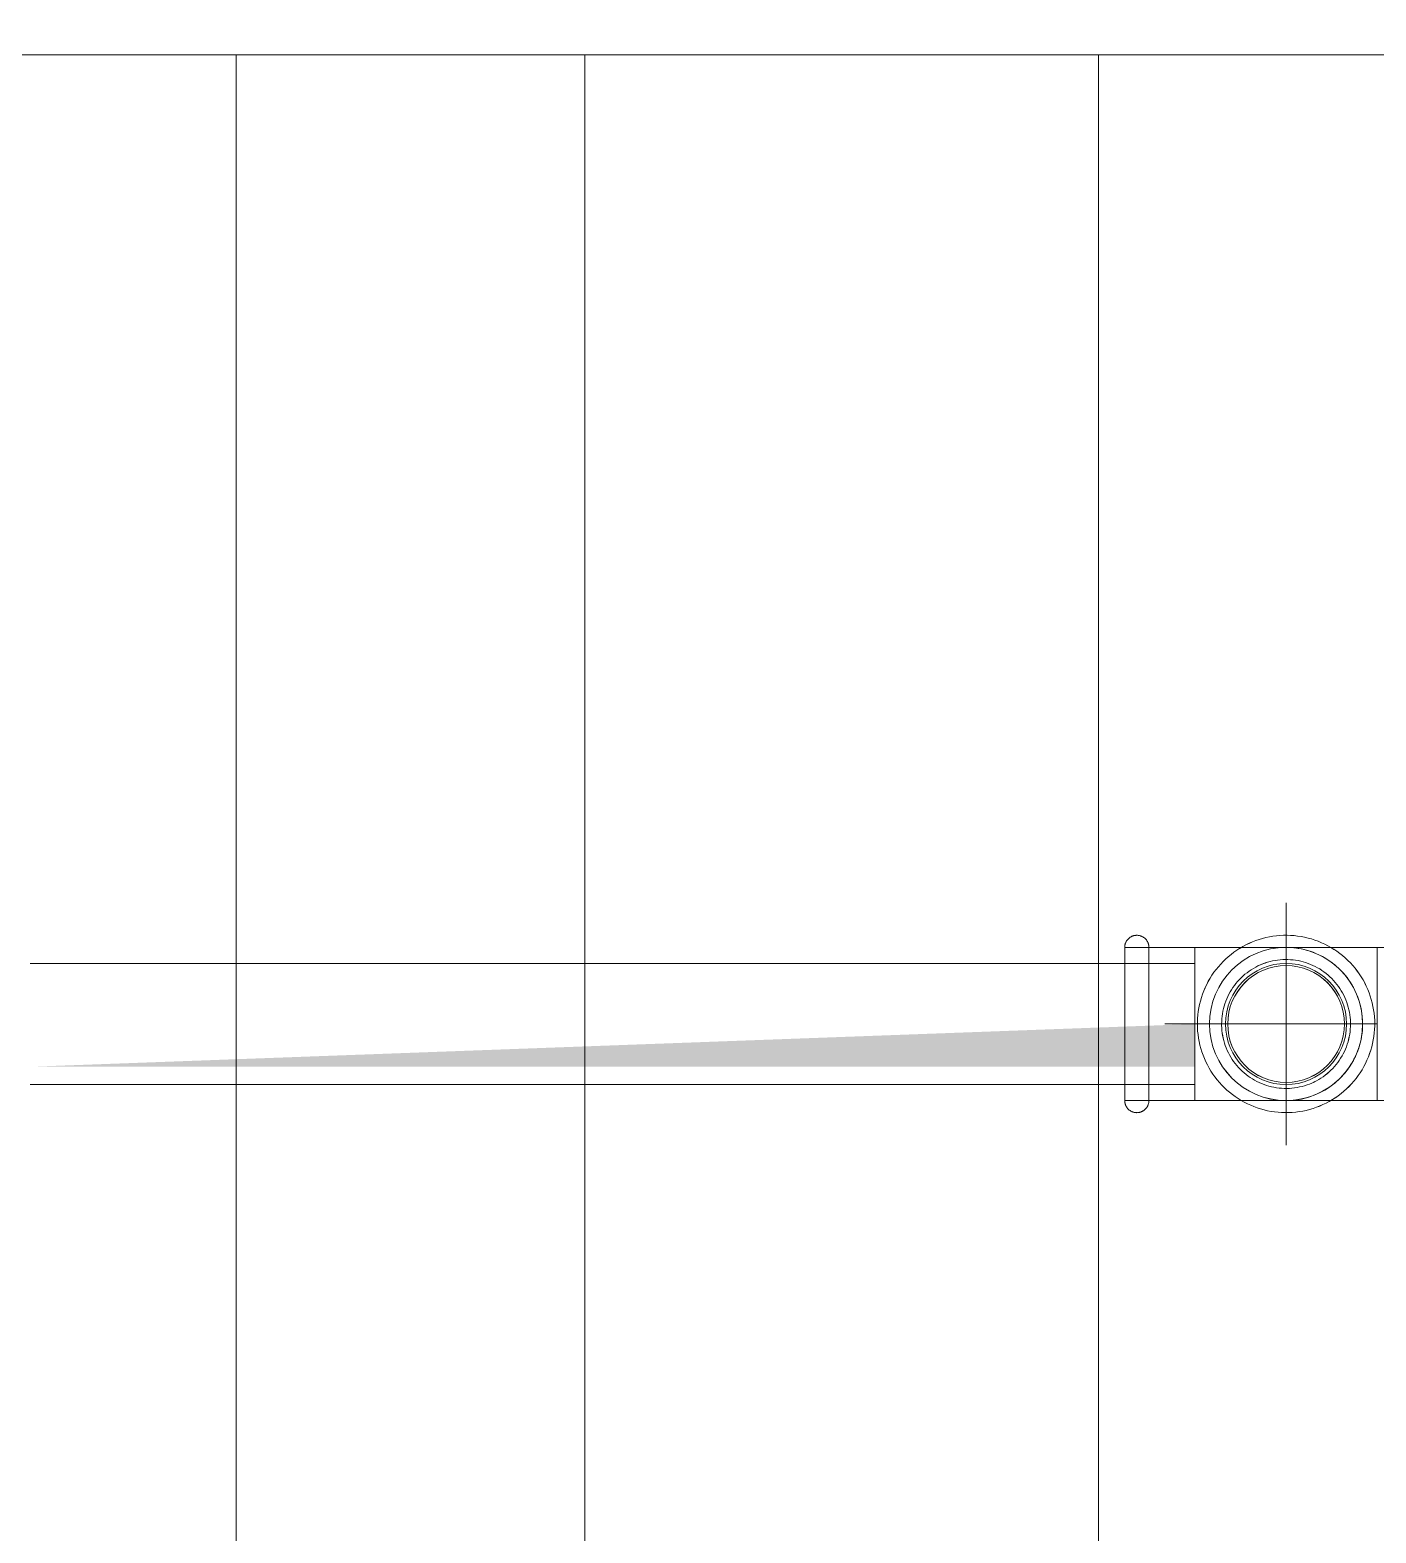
# Model space of a CAD drawing. Header units: metres. Extents: x 149 to 429, y -3 to 162.
# Drawn here: x 324.7557 to 325.0334, y 106.9092 to 107.2193 of the extents above; entities that cross this region are included whole.
import ezdxf

# ---------------------------------------------------------------- set-up
doc = ezdxf.new("R2010")
doc.units = ezdxf.units.M
doc.layers.add('1053_ARQ_BASE_MATADOURO_2_dwg', color=7, linetype='Continuous', lineweight=5, true_color=0x767676)
for name, color, linetype, lineweight in [('A-PISO', 7, 'Continuous', 5), ('P-PIPE', 7, 'Continuous', 5), ('P-PIPE-CNTR', 7, 'Continuous', 5)]:
    doc.layers.add(name, color=color, linetype=linetype, lineweight=lineweight)

# ---------------------------------------------------------------- blocks, each defined once
blk = doc.blocks.new('AÇO_Cotovelo 90 45 - AÇO_Cotovelo 90 45-V103-TÉRREO 1_20 - Dependente 2')
at = {"layer": 'P-PIPE'}
for p, q in [((118.59102, 107.02998), (118.57652, 107.02998)), ((118.57652, 107.01418), (118.57652, 107.02998)), ((118.59102, 107.02998), (118.59102, 107.01418)), ((118.59102, 107.02998), (118.59102, 107.01418)), ((118.57652, 107.02623), (118.57652, 107.0227)), ((118.59102, 107.02623), (118.59102, 107.0227)), ((118.57652, 106.99838), (118.57652, 107.01418)), ((118.59102, 107.01418), (118.59102, 106.99838)), ((118.59102, 107.01418), (118.59102, 106.99838)), ((118.60982, 107.01418), (118.62187, 107.01418)), ((118.57652, 107.00566), (118.57652, 107.00213)), ((118.59102, 107.00566), (118.59102, 107.00213)), ((118.57652, 106.99838), (118.59102, 106.99838))]:
    blk.add_line(p, q, dxfattribs=at)
at = {"layer": 'P-PIPE', "flags": 128}
for points in [[(118.57652, 107.02998), (118.57652, 107.03008), (118.57652, 107.03018), (118.57653, 107.03028), (118.57655, 107.03038), (118.57657, 107.03048), (118.57659, 107.03058), (118.57661, 107.03068), (118.57664, 107.03077), (118.57668, 107.03087), (118.57671, 107.03096), (118.57675, 107.03105), (118.5768, 107.03114), (118.57685, 107.03123), (118.5769, 107.03131), (118.57695, 107.0314), (118.57701, 107.03148), (118.57707, 107.03156), (118.57714, 107.03163), (118.5772, 107.03171), (118.57727, 107.03178), (118.57735, 107.03185), (118.57742, 107.03191), (118.5775, 107.03197), (118.57758, 107.03203), (118.57767, 107.03209), (118.57775, 107.03214), (118.57784, 107.03219), (118.57793, 107.03223), (118.57802, 107.03228), (118.57811, 107.03231), (118.5782, 107.03235), (118.5783, 107.03238), (118.5784, 107.03241), (118.57849, 107.03243), (118.57859, 107.03245), (118.57869, 107.03246), (118.57879, 107.03247), (118.57889, 107.03248), (118.57899, 107.03248), (118.57909, 107.03248), (118.57919, 107.03248), (118.57929, 107.03247), (118.57939, 107.03246), (118.57949, 107.03244), (118.57958, 107.03242), (118.57968, 107.03239), (118.57978, 107.03237), (118.57987, 107.03233), (118.57997, 107.0323), (118.58006, 107.03226), (118.58015, 107.03221), (118.58024, 107.03217), (118.58032, 107.03212), (118.58041, 107.03206), (118.58049, 107.03201), (118.58057, 107.03195), (118.58064, 107.03188), (118.58072, 107.03181), (118.58079, 107.03175), (118.58086, 107.03167), (118.58093, 107.0316), (118.58099, 107.03152), (118.58105, 107.03144), (118.58111, 107.03136), (118.58116, 107.03127), (118.58121, 107.03119), (118.58125, 107.0311), (118.5813, 107.03101), (118.58134, 107.03092), (118.58137, 107.03082), (118.5814, 107.03073), (118.58143, 107.03063), (118.58146, 107.03053), (118.58148, 107.03044), (118.58149, 107.03034), (118.5815, 107.03024), (118.58151, 107.03014), (118.58152, 107.03004), (118.58152, 107.02998)], [(118.62812, 107.01418), (118.6281, 107.01492), (118.62806, 107.01565), (118.62798, 107.01638), (118.62788, 107.0171), (118.62775, 107.01782), (118.62759, 107.01853), (118.6274, 107.01924), (118.62719, 107.01994), (118.62694, 107.02063), (118.62667, 107.02131), (118.62637, 107.02198), (118.62605, 107.02263), (118.6257, 107.02328), (118.62532, 107.02391), (118.62492, 107.02452), (118.62449, 107.02511), (118.62405, 107.02569), (118.62357, 107.02625), (118.62308, 107.02679), (118.62257, 107.02731), (118.62203, 107.02781), (118.62148, 107.02829), (118.6209, 107.02874), (118.62031, 107.02918), (118.6197, 107.02958), (118.61908, 107.02997), (118.61844, 107.03032), (118.61779, 107.03066), (118.61712, 107.03096), (118.61645, 107.03124), (118.61576, 107.03149), (118.61506, 107.03172), (118.61436, 107.03191), (118.61365, 107.03208), (118.61293, 107.03222), (118.6122, 107.03233), (118.61148, 107.03241), (118.61075, 107.03246), (118.61001, 107.03248), (118.60928, 107.03248), (118.60855, 107.03244), (118.60782, 107.03238), (118.6071, 107.03228), (118.60637, 107.03216), (118.60566, 107.03201), (118.60495, 107.03183), (118.60425, 107.03162), (118.60356, 107.03138), (118.60287, 107.03112), (118.6022, 107.03082), (118.60154, 107.03051), (118.6009, 107.03016), (118.60026, 107.02979), (118.59965, 107.0294), (118.59905, 107.02898), (118.59846, 107.02854), (118.5979, 107.02807), (118.59735, 107.02758), (118.59683, 107.02708), (118.59632, 107.02655), (118.59584, 107.026), (118.59538, 107.02543), (118.59494, 107.02484), (118.59453, 107.02424), (118.59414, 107.02362), (118.59377, 107.02298), (118.59343, 107.02233), (118.59312, 107.02167), (118.59283, 107.021), (118.59257, 107.02031), (118.59234, 107.01962), (118.59214, 107.01892), (118.59196, 107.01821), (118.59182, 107.01749), (118.5917, 107.01677), (118.59161, 107.01604), (118.59155, 107.01531), (118.59152, 107.01458), (118.59152, 107.01418)], [(118.57652, 107.02997), (118.57652, 107.02993), (118.57652, 107.02987), (118.57652, 107.02978), (118.57652, 107.02967), (118.57652, 107.02953), (118.57652, 107.02937), (118.57652, 107.02918), (118.57652, 107.02897), (118.57652, 107.02874), (118.57652, 107.02848), (118.57652, 107.0282), (118.57652, 107.0279), (118.57652, 107.02757), (118.57652, 107.02722), (118.57652, 107.02686), (118.57652, 107.02647), (118.57652, 107.02606), (118.57652, 107.02564), (118.57652, 107.02519), (118.57652, 107.02473), (118.57652, 107.02425), (118.57652, 107.02376), (118.57652, 107.02325), (118.57652, 107.02272), (118.57652, 107.02218), (118.57652, 107.02163), (118.57652, 107.02107), (118.57652, 107.02049), (118.57652, 107.01991), (118.57652, 107.01932), (118.57652, 107.01871), (118.57652, 107.01811), (118.57652, 107.01749), (118.57652, 107.01687), (118.57652, 107.01625), (118.57652, 107.01562), (118.57652, 107.01499), (118.57652, 107.01435), (118.57652, 107.01418)], [(118.57652, 107.02311), (118.57652, 107.02362), (118.57652, 107.02412), (118.57652, 107.0246), (118.57652, 107.02507), (118.57652, 107.02552), (118.57652, 107.02595), (118.57652, 107.02636), (118.57652, 107.02675), (118.57652, 107.02713), (118.57652, 107.02748), (118.57652, 107.02781), (118.57652, 107.02812), (118.57652, 107.02841), (118.57652, 107.02867), (118.57652, 107.02891), (118.57652, 107.02913), (118.57652, 107.02932), (118.57652, 107.02949), (118.57652, 107.02963), (118.57652, 107.02975), (118.57652, 107.02985), (118.57652, 107.02992), (118.57652, 107.02996)], [(118.58152, 107.02997), (118.58152, 107.02993), (118.58152, 107.02987), (118.58152, 107.02978), (118.58152, 107.02967), (118.58152, 107.02953), (118.58152, 107.02937), (118.58152, 107.02918), (118.58152, 107.02897), (118.58152, 107.02874), (118.58152, 107.02848), (118.58152, 107.0282), (118.58152, 107.0279), (118.58152, 107.02757), (118.58152, 107.02722), (118.58152, 107.02686), (118.58152, 107.02647), (118.58152, 107.02606), (118.58152, 107.02564), (118.58152, 107.02519), (118.58152, 107.02473), (118.58152, 107.02425), (118.58152, 107.02376), (118.58152, 107.02325)], [(118.58152, 107.01418), (118.58152, 107.01482), (118.58152, 107.01545), (118.58152, 107.01608), (118.58152, 107.0167), (118.58152, 107.01732), (118.58152, 107.01794), (118.58152, 107.01855), (118.58152, 107.01915), (118.58152, 107.01975), (118.58152, 107.02034), (118.58152, 107.02091), (118.58152, 107.02148), (118.58152, 107.02204), (118.58152, 107.02258), (118.58152, 107.02311), (118.58152, 107.02362), (118.58152, 107.02412), (118.58152, 107.0246), (118.58152, 107.02507), (118.58152, 107.02552), (118.58152, 107.02595), (118.58152, 107.02636), (118.58152, 107.02675), (118.58152, 107.02713), (118.58152, 107.02748), (118.58152, 107.02781), (118.58152, 107.02812), (118.58152, 107.02841), (118.58152, 107.02867), (118.58152, 107.02891), (118.58152, 107.02913), (118.58152, 107.02932), (118.58152, 107.02949), (118.58152, 107.02963), (118.58152, 107.02975), (118.58152, 107.02985), (118.58152, 107.02992), (118.58152, 107.02996)], [(118.59102, 107.02998), (118.59177, 107.02998), (118.59252, 107.02998), (118.59327, 107.02998), (118.59401, 107.02998), (118.59475, 107.02998), (118.59549, 107.02998), (118.59621, 107.02998), (118.59693, 107.02998), (118.59764, 107.02998), (118.59834, 107.02998), (118.59902, 107.02998), (118.5997, 107.02998), (118.60036, 107.02998), (118.601, 107.02998), (118.60163, 107.02998), (118.60224, 107.02998), (118.60284, 107.02998), (118.60341, 107.02998), (118.60397, 107.02998), (118.6045, 107.02998), (118.60502, 107.02998), (118.60551, 107.02998), (118.60597, 107.02998), (118.60642, 107.02998), (118.60684, 107.02998), (118.60723, 107.02998), (118.6076, 107.02998), (118.60794, 107.02998), (118.60825, 107.02998), (118.60854, 107.02998), (118.6088, 107.02998), (118.60903, 107.02998), (118.60923, 107.02998), (118.6094, 107.02998), (118.60954, 107.02998), (118.60966, 107.02998), (118.60974, 107.02998), (118.60979, 107.02998)], [(118.59652, 107.01418), (118.59653, 107.01472), (118.59656, 107.01525), (118.59661, 107.01578), (118.59669, 107.0163), (118.59678, 107.01683), (118.5969, 107.01735), (118.59703, 107.01786), (118.59719, 107.01837), (118.59737, 107.01887), (118.59757, 107.01936), (118.59778, 107.01985), (118.59802, 107.02033), (118.59827, 107.02079), (118.59855, 107.02125), (118.59884, 107.02169), (118.59915, 107.02213), (118.59947, 107.02255), (118.59982, 107.02295), (118.60018, 107.02335), (118.60055, 107.02373), (118.60094, 107.02409), (118.60134, 107.02444), (118.60176, 107.02477), (118.60219, 107.02508), (118.60263, 107.02538), (118.60308, 107.02565), (118.60355, 107.02591), (118.60402, 107.02616), (118.60451, 107.02638), (118.605, 107.02658), (118.6055, 107.02676), (118.606, 107.02693), (118.60652, 107.02707), (118.60703, 107.02719), (118.60756, 107.02729), (118.60808, 107.02737), (118.60861, 107.02743), (118.60914, 107.02747), (118.60967, 107.02748), (118.6102, 107.02748), (118.61074, 107.02745), (118.61127, 107.02741), (118.61179, 107.02734), (118.61232, 107.02725), (118.61284, 107.02714), (118.61335, 107.02701), (118.61386, 107.02685), (118.61437, 107.02668), (118.61486, 107.02649), (118.61535, 107.02628), (118.61583, 107.02605), (118.6163, 107.0258), (118.61676, 107.02553), (118.61721, 107.02524), (118.61764, 107.02494), (118.61807, 107.02462), (118.61848, 107.02428), (118.61887, 107.02392), (118.61926, 107.02355), (118.61962, 107.02317), (118.61998, 107.02277), (118.62031, 107.02236), (118.62063, 107.02193), (118.62093, 107.02149), (118.62121, 107.02104), (118.62148, 107.02058), (118.62172, 107.02011), (118.62195, 107.01963), (118.62216, 107.01914), (118.62235, 107.01864), (118.62252, 107.01814), (118.62266, 107.01762), (118.62279, 107.01711), (118.6229, 107.01659), (118.62298, 107.01606), (118.62305, 107.01553), (118.62309, 107.015), (118.62311, 107.01447), (118.62312, 107.01418)], [(118.60982, 107.02998), (118.61045, 107.02997), (118.61108, 107.02993), (118.61171, 107.02987), (118.61233, 107.02978), (118.61296, 107.02967), (118.61357, 107.02953), (118.61418, 107.02937), (118.61479, 107.02918), (118.61538, 107.02897), (118.61597, 107.02874), (118.61655, 107.02848), (118.61711, 107.0282), (118.61767, 107.0279), (118.61821, 107.02757), (118.61874, 107.02722), (118.61925, 107.02686), (118.61975, 107.02647), (118.62023, 107.02606), (118.6207, 107.02564), (118.62115, 107.02519), (118.62158, 107.02473), (118.62199, 107.02425), (118.62239, 107.02376), (118.62276, 107.02325), (118.62311, 107.02272), (118.62344, 107.02218), (118.62375, 107.02163), (118.62404, 107.02107), (118.6243, 107.02049), (118.62454, 107.01991), (118.62476, 107.01932), (118.62495, 107.01871), (118.62512, 107.01811), (118.62527, 107.01749), (118.62539, 107.01687), (118.62548, 107.01625), (118.62555, 107.01562), (118.6256, 107.01499), (118.62562, 107.01435), (118.62562, 107.01418)], [(118.57652, 107.01418), (118.57652, 107.01355), (118.57652, 107.01292), (118.57652, 107.01229), (118.57652, 107.01167), (118.57652, 107.01105), (118.57652, 107.01043), (118.57652, 107.00982), (118.57652, 107.00921), (118.57652, 107.00862), (118.57652, 107.00803), (118.57652, 107.00745), (118.57652, 107.00689), (118.57652, 107.00633), (118.57652, 107.00579), (118.57652, 107.00526), (118.57652, 107.00475), (118.57652, 107.00425), (118.57652, 107.00377), (118.57652, 107.0033), (118.57652, 107.00285), (118.57652, 107.00242), (118.57652, 107.00201), (118.57652, 107.00161), (118.57652, 107.00124), (118.57652, 107.00089), (118.57652, 107.00056), (118.57652, 107.00025), (118.57652, 106.99996), (118.57652, 106.9997), (118.57652, 106.99946), (118.57652, 106.99924), (118.57652, 106.99905), (118.57652, 106.99888), (118.57652, 106.99873), (118.57652, 106.99861), (118.57652, 106.99852), (118.57652, 106.99845), (118.57652, 106.9984)], [(118.58152, 106.9984), (118.58152, 106.99843), (118.58152, 106.9985), (118.58152, 106.99859), (118.58152, 106.9987), (118.58152, 106.99884), (118.58152, 106.999), (118.58152, 106.99919), (118.58152, 106.9994), (118.58152, 106.99963), (118.58152, 106.99989), (118.58152, 107.00017), (118.58152, 107.00047), (118.58152, 107.0008), (118.58152, 107.00114), (118.58152, 107.00151), (118.58152, 107.0019), (118.58152, 107.00231), (118.58152, 107.00273), (118.58152, 107.00318), (118.58152, 107.00364), (118.58152, 107.00412), (118.58152, 107.00461), (118.58152, 107.00512), (118.58152, 107.00565), (118.58152, 107.00619), (118.58152, 107.00674), (118.58152, 107.0073), (118.58152, 107.00787), (118.58152, 107.00846), (118.58152, 107.00905), (118.58152, 107.00965), (118.58152, 107.01026), (118.58152, 107.01088), (118.58152, 107.0115), (118.58152, 107.01212), (118.58152, 107.01275), (118.58152, 107.01338), (118.58152, 107.01401), (118.58152, 107.01418)], [(118.59152, 107.01418), (118.59153, 107.01345), (118.59157, 107.01272), (118.59165, 107.01199), (118.59175, 107.01127), (118.59188, 107.01055), (118.59204, 107.00983), (118.59223, 107.00913), (118.59245, 107.00843), (118.59269, 107.00774), (118.59296, 107.00706), (118.59326, 107.00639), (118.59358, 107.00573), (118.59394, 107.00509), (118.59431, 107.00446), (118.59471, 107.00385), (118.59514, 107.00326), (118.59559, 107.00268), (118.59606, 107.00212), (118.59655, 107.00158), (118.59707, 107.00106), (118.5976, 107.00056), (118.59816, 107.00008), (118.59873, 106.99962), (118.59932, 106.99919), (118.59993, 106.99879), (118.60055, 106.9984), (118.60119, 106.99804), (118.60184, 106.99771), (118.60251, 106.99741), (118.60319, 106.99713), (118.60387, 106.99688), (118.60457, 106.99665), (118.60527, 106.99646), (118.60599, 106.99629), (118.60671, 106.99615), (118.60743, 106.99604), (118.60816, 106.99596), (118.60889, 106.99591), (118.60962, 106.99589), (118.61035, 106.99589), (118.61108, 106.99593), (118.61181, 106.99599), (118.61254, 106.99609), (118.61326, 106.99621), (118.61397, 106.99636), (118.61468, 106.99654), (118.61539, 106.99675), (118.61608, 106.99699), (118.61676, 106.99725), (118.61743, 106.99754), (118.61809, 106.99786), (118.61874, 106.99821), (118.61937, 106.99858), (118.61999, 106.99897), (118.62059, 106.99939), (118.62117, 106.99983), (118.62173, 107.0003), (118.62228, 107.00078), (118.62281, 107.00129), (118.62331, 107.00182), (118.62379, 107.00237), (118.62426, 107.00294), (118.62469, 107.00353), (118.62511, 107.00413), (118.6255, 107.00475), (118.62586, 107.00539), (118.6262, 107.00603), (118.62651, 107.0067), (118.6268, 107.00737), (118.62706, 107.00805), (118.62729, 107.00875), (118.62749, 107.00945), (118.62767, 107.01016), (118.62782, 107.01088), (118.62793, 107.0116), (118.62802, 107.01233), (118.62808, 107.01306), (118.62811, 107.01379), (118.62812, 107.01418)], [(118.62312, 107.01418), (118.62311, 107.01365), (118.62307, 107.01312), (118.62302, 107.01259), (118.62295, 107.01207), (118.62285, 107.01154), (118.62274, 107.01102), (118.6226, 107.01051), (118.62244, 107.01), (118.62226, 107.0095), (118.62207, 107.00901), (118.62185, 107.00852), (118.62161, 107.00804), (118.62136, 107.00758), (118.62108, 107.00712), (118.62079, 107.00667), (118.62048, 107.00624), (118.62016, 107.00582), (118.61982, 107.00541), (118.61946, 107.00502), (118.61908, 107.00464), (118.61869, 107.00428), (118.61829, 107.00393), (118.61787, 107.0036), (118.61744, 107.00329), (118.617, 107.00299), (118.61655, 107.00271), (118.61609, 107.00245), (118.61561, 107.00221), (118.61513, 107.00199), (118.61464, 107.00179), (118.61414, 107.00161), (118.61363, 107.00144), (118.61312, 107.0013), (118.6126, 107.00118), (118.61208, 107.00108), (118.61155, 107.001), (118.61102, 107.00094), (118.61049, 107.0009), (118.60996, 107.00089), (118.60943, 107.00089), (118.6089, 107.00092), (118.60837, 107.00096), (118.60784, 107.00103), (118.60731, 107.00112), (118.60679, 107.00123), (118.60628, 107.00136), (118.60577, 107.00152), (118.60527, 107.00169), (118.60477, 107.00188), (118.60428, 107.00209), (118.6038, 107.00232), (118.60333, 107.00257), (118.60287, 107.00284), (118.60243, 107.00313), (118.60199, 107.00343), (118.60157, 107.00375), (118.60116, 107.00409), (118.60076, 107.00445), (118.60038, 107.00482), (118.60001, 107.0052), (118.59966, 107.0056), (118.59932, 107.00601), (118.599, 107.00644), (118.5987, 107.00688), (118.59842, 107.00733), (118.59815, 107.00779), (118.59791, 107.00826), (118.59768, 107.00874), (118.59747, 107.00923), (118.59728, 107.00973), (118.59712, 107.01023), (118.59697, 107.01074), (118.59684, 107.01126), (118.59674, 107.01178), (118.59665, 107.01231), (118.59658, 107.01284), (118.59654, 107.01337), (118.59652, 107.0139), (118.59652, 107.01418)], [(118.62562, 107.01418), (118.6256, 107.01355), (118.62557, 107.01292), (118.6255, 107.01229), (118.62541, 107.01167), (118.6253, 107.01105), (118.62516, 107.01043), (118.625, 107.00982), (118.62481, 107.00921), (118.6246, 107.00862), (118.62437, 107.00803), (118.62411, 107.00745), (118.62383, 107.00689), (118.62353, 107.00633), (118.6232, 107.00579), (118.62286, 107.00526), (118.62249, 107.00475), (118.6221, 107.00425), (118.62169, 107.00377), (118.62127, 107.0033), (118.62082, 107.00285), (118.62036, 107.00242), (118.61988, 107.00201), (118.61939, 107.00161), (118.61888, 107.00124), (118.61835, 107.00089), (118.61781, 107.00056), (118.61726, 107.00025), (118.6167, 106.99996), (118.61613, 106.9997), (118.61554, 106.99946), (118.61495, 106.99924), (118.61435, 106.99905), (118.61374, 106.99888), (118.61312, 106.99873), (118.6125, 106.99861), (118.61188, 106.99852), (118.61125, 106.99845), (118.61062, 106.9984), (118.60999, 106.99839), (118.60982, 106.99838)], [(118.57652, 106.9984), (118.57652, 106.99843), (118.57652, 106.9985), (118.57652, 106.99859), (118.57652, 106.9987), (118.57652, 106.99884), (118.57652, 106.999), (118.57652, 106.99919), (118.57652, 106.9994), (118.57652, 106.99963), (118.57652, 106.99989), (118.57652, 107.00017), (118.57652, 107.00047), (118.57652, 107.0008), (118.57652, 107.00114), (118.57652, 107.00151), (118.57652, 107.0019), (118.57652, 107.00231), (118.57652, 107.00273), (118.57652, 107.00318), (118.57652, 107.00364), (118.57652, 107.00412), (118.57652, 107.00461), (118.57652, 107.00512)], [(118.58152, 107.00526), (118.58152, 107.00475), (118.58152, 107.00425), (118.58152, 107.00377), (118.58152, 107.0033), (118.58152, 107.00285), (118.58152, 107.00242), (118.58152, 107.00201), (118.58152, 107.00161), (118.58152, 107.00124), (118.58152, 107.00089), (118.58152, 107.00056), (118.58152, 107.00025), (118.58152, 106.99996), (118.58152, 106.9997), (118.58152, 106.99946), (118.58152, 106.99924), (118.58152, 106.99905), (118.58152, 106.99888), (118.58152, 106.99873), (118.58152, 106.99861), (118.58152, 106.99852), (118.58152, 106.99845), (118.58152, 106.9984)], [(118.58152, 106.99838), (118.58151, 106.99828), (118.58151, 106.99818), (118.5815, 106.99809), (118.58148, 106.99799), (118.58147, 106.99789), (118.58144, 106.99779), (118.58142, 106.99769), (118.58139, 106.9976), (118.58136, 106.9975), (118.58132, 106.99741), (118.58128, 106.99732), (118.58123, 106.99723), (118.58119, 106.99714), (118.58113, 106.99706), (118.58108, 106.99697), (118.58102, 106.99689), (118.58096, 106.99681), (118.5809, 106.99674), (118.58083, 106.99666), (118.58076, 106.99659), (118.58069, 106.99652), (118.58061, 106.99646), (118.58053, 106.9964), (118.58045, 106.99634), (118.58037, 106.99628), (118.58028, 106.99623), (118.58019, 106.99618), (118.58011, 106.99613), (118.58001, 106.99609), (118.57992, 106.99605), (118.57983, 106.99602), (118.57973, 106.99599), (118.57964, 106.99596), (118.57954, 106.99594), (118.57944, 106.99592), (118.57934, 106.99591), (118.57924, 106.99589), (118.57914, 106.99589), (118.57904, 106.99588), (118.57894, 106.99589), (118.57884, 106.99589), (118.57874, 106.9959), (118.57864, 106.99591), (118.57855, 106.99593), (118.57845, 106.99595), (118.57835, 106.99597), (118.57826, 106.996), (118.57816, 106.99604), (118.57807, 106.99607), (118.57798, 106.99611), (118.57789, 106.99615), (118.5778, 106.9962), (118.57771, 106.99625), (118.57763, 106.99631), (118.57755, 106.99636), (118.57747, 106.99642), (118.57739, 106.99649), (118.57731, 106.99655), (118.57724, 106.99662), (118.57717, 106.9967), (118.57711, 106.99677), (118.57704, 106.99685), (118.57698, 106.99693), (118.57693, 106.99701), (118.57687, 106.9971), (118.57682, 106.99718), (118.57678, 106.99727), (118.57674, 106.99736), (118.5767, 106.99745), (118.57666, 106.99755), (118.57663, 106.99764), (118.5766, 106.99774), (118.57658, 106.99783), (118.57656, 106.99793), (118.57654, 106.99803), (118.57653, 106.99813), (118.57652, 106.99823), (118.57652, 106.99833), (118.57652, 106.99838)], [(118.6098, 106.99838), (118.60976, 106.99838), (118.60968, 106.99838), (118.60958, 106.99838), (118.60944, 106.99838), (118.60928, 106.99838), (118.60908, 106.99838), (118.60886, 106.99838), (118.60861, 106.99838), (118.60833, 106.99838), (118.60803, 106.99838), (118.60769, 106.99838), (118.60733, 106.99838), (118.60694, 106.99838), (118.60653, 106.99838), (118.6061, 106.99838), (118.60563, 106.99838), (118.60515, 106.99838), (118.60464, 106.99838), (118.60411, 106.99838), (118.60356, 106.99838), (118.60299, 106.99838), (118.60241, 106.99838), (118.6018, 106.99838), (118.60117, 106.99838), (118.60053, 106.99838), (118.59988, 106.99838), (118.59921, 106.99838), (118.59852, 106.99838), (118.59783, 106.99838), (118.59712, 106.99838), (118.59641, 106.99838), (118.59568, 106.99838), (118.59495, 106.99838), (118.59421, 106.99838), (118.59347, 106.99838), (118.59272, 106.99838), (118.59197, 106.99838), (118.59122, 106.99838), (118.59102, 106.99838)]]:
    blk.add_lwpolyline(points, dxfattribs=at)
at = {"layer": 'P-PIPE'}
for radius, start, end in [(0.0158, 0, 180), (0.0158, 0, 180), (0.0158, 0, 180), (0.01205, 0, 180), (0.01205, 0, 180), (0.0158, 180, 0), (0.0158, 180, 0), (0.0158, 180, 0), (0.01205, 180, 0), (0.01205, 180, 0)]:
    blk.add_arc((118.60982, 107.01418), radius, start, end, dxfattribs=at)
blk = doc.blocks.new('AÇO_Cotovelo 90 45 - AÇO_Cotovelo 90 45-V98-TÉRREO 1_20 - Dependente 2')
at = {"layer": 'P-PIPE'}
for p, q in [((118.82732, 117.32868), (118.82732, 117.31418)), ((118.84312, 117.32868), (118.82732, 117.32868)), ((118.82732, 117.32868), (118.84312, 117.32868)), ((118.8346, 117.32868), (118.83107, 117.32868)), ((118.85892, 117.32868), (118.84312, 117.32868)), ((118.84312, 117.32868), (118.85892, 117.32868)), ((118.85517, 117.32868), (118.85164, 117.32868)), ((118.85892, 117.31418), (118.85892, 117.32868)), ((118.82732, 117.31418), (118.84312, 117.31418)), ((118.8346, 117.31418), (118.83107, 117.31418)), ((118.84312, 117.31418), (118.85892, 117.31418)), ((118.85517, 117.31418), (118.85164, 117.31418))]:
    blk.add_line(p, q, dxfattribs=at)
at = {"layer": 'P-PIPE', "flags": 128}
for points in [[(118.84312, 117.36578), (118.84238, 117.36577), (118.84165, 117.36573), (118.84093, 117.36565), (118.8402, 117.36555), (118.83948, 117.36542), (118.83877, 117.36526), (118.83806, 117.36507), (118.83736, 117.36486), (118.83667, 117.36461), (118.83599, 117.36434), (118.83532, 117.36404), (118.83467, 117.36372), (118.83402, 117.36337), (118.8334, 117.36299), (118.83278, 117.36259), (118.83219, 117.36216), (118.83161, 117.36171), (118.83105, 117.36124), (118.83051, 117.36075), (118.82999, 117.36023), (118.82949, 117.3597), (118.82901, 117.35914), (118.82856, 117.35857), (118.82813, 117.35798), (118.82772, 117.35737), (118.82733, 117.35675), (118.82698, 117.35611), (118.82664, 117.35546), (118.82634, 117.35479), (118.82606, 117.35412), (118.82581, 117.35343), (118.82558, 117.35273), (118.82539, 117.35203), (118.82522, 117.35131), (118.82508, 117.35059), (118.82497, 117.34987), (118.82489, 117.34914), (118.82484, 117.34841), (118.82482, 117.34768), (118.82482, 117.34695), (118.82486, 117.34622), (118.82493, 117.34549), (118.82502, 117.34476), (118.82514, 117.34404), (118.82529, 117.34333), (118.82548, 117.34262), (118.82568, 117.34192), (118.82592, 117.34122), (118.82619, 117.34054), (118.82648, 117.33987), (118.82679, 117.33921), (118.82714, 117.33856), (118.82751, 117.33793), (118.8279, 117.33732), (118.82832, 117.33671), (118.82876, 117.33613), (118.82923, 117.33557), (118.82972, 117.33502), (118.83023, 117.3345), (118.83076, 117.33399), (118.8313, 117.33351), (118.83187, 117.33305), (118.83246, 117.33261), (118.83306, 117.33219), (118.83368, 117.3318), (118.83432, 117.33144), (118.83497, 117.3311), (118.83563, 117.33079), (118.8363, 117.3305), (118.83699, 117.33024), (118.83768, 117.33001), (118.83838, 117.32981), (118.83909, 117.32963), (118.83981, 117.32949), (118.84053, 117.32937), (118.84126, 117.32928), (118.84199, 117.32922), (118.84272, 117.32919), (118.84312, 117.32918)], [(118.84312, 117.32918), (118.84385, 117.3292), (118.84458, 117.32924), (118.84531, 117.32932), (118.84603, 117.32942), (118.84675, 117.32955), (118.84747, 117.32971), (118.84817, 117.3299), (118.84887, 117.33011), (118.84956, 117.33036), (118.85024, 117.33063), (118.85091, 117.33093), (118.85157, 117.33125), (118.85221, 117.3316), (118.85284, 117.33198), (118.85345, 117.33238), (118.85405, 117.33281), (118.85462, 117.33325), (118.85518, 117.33373), (118.85572, 117.33422), (118.85624, 117.33473), (118.85674, 117.33527), (118.85722, 117.33582), (118.85768, 117.3364), (118.85811, 117.33699), (118.85852, 117.3376), (118.8589, 117.33822), (118.85926, 117.33886), (118.85959, 117.33951), (118.85989, 117.34018), (118.86017, 117.34085), (118.86042, 117.34154), (118.86065, 117.34224), (118.86084, 117.34294), (118.86101, 117.34366), (118.86115, 117.34437), (118.86126, 117.3451), (118.86134, 117.34583), (118.86139, 117.34656), (118.86142, 117.34729), (118.86141, 117.34802), (118.86137, 117.34875), (118.86131, 117.34948), (118.86121, 117.3502), (118.86109, 117.35093), (118.86094, 117.35164), (118.86076, 117.35235), (118.86055, 117.35305), (118.86031, 117.35375), (118.86005, 117.35443), (118.85976, 117.3551), (118.85944, 117.35576), (118.85909, 117.35641), (118.85873, 117.35704), (118.85833, 117.35765), (118.85791, 117.35825), (118.85747, 117.35884), (118.857, 117.3594), (118.85652, 117.35995), (118.85601, 117.36047), (118.85548, 117.36098), (118.85493, 117.36146), (118.85436, 117.36192), (118.85377, 117.36236), (118.85317, 117.36278), (118.85255, 117.36317), (118.85192, 117.36353), (118.85127, 117.36387), (118.85061, 117.36418), (118.84993, 117.36447), (118.84925, 117.36473), (118.84855, 117.36496), (118.84785, 117.36516), (118.84714, 117.36534), (118.84642, 117.36548), (118.8457, 117.3656), (118.84497, 117.36569), (118.84424, 117.36575), (118.84351, 117.36578), (118.84312, 117.36578)], [(118.84312, 117.33418), (118.84258, 117.33419), (118.84205, 117.33423), (118.84152, 117.33428), (118.841, 117.33435), (118.84047, 117.33445), (118.83995, 117.33457), (118.83944, 117.3347), (118.83893, 117.33486), (118.83843, 117.33504), (118.83794, 117.33523), (118.83745, 117.33545), (118.83697, 117.33569), (118.83651, 117.33594), (118.83605, 117.33622), (118.83561, 117.33651), (118.83517, 117.33682), (118.83475, 117.33714), (118.83435, 117.33749), (118.83395, 117.33784), (118.83358, 117.33822), (118.83321, 117.33861), (118.83287, 117.33901), (118.83253, 117.33943), (118.83222, 117.33986), (118.83192, 117.3403), (118.83165, 117.34075), (118.83139, 117.34122), (118.83115, 117.34169), (118.83092, 117.34217), (118.83072, 117.34266), (118.83054, 117.34316), (118.83037, 117.34367), (118.83023, 117.34418), (118.83011, 117.3447), (118.83001, 117.34522), (118.82993, 117.34575), (118.82987, 117.34628), (118.82983, 117.34681), (118.82982, 117.34734), (118.82982, 117.34787), (118.82985, 117.3484), (118.8299, 117.34893), (118.82996, 117.34946), (118.83005, 117.34999), (118.83016, 117.35051), (118.8303, 117.35102), (118.83045, 117.35153), (118.83062, 117.35203), (118.83081, 117.35253), (118.83102, 117.35302), (118.83125, 117.3535), (118.8315, 117.35397), (118.83177, 117.35443), (118.83206, 117.35488), (118.83236, 117.35531), (118.83269, 117.35574), (118.83302, 117.35615), (118.83338, 117.35654), (118.83375, 117.35692), (118.83413, 117.35729), (118.83453, 117.35764), (118.83495, 117.35798), (118.83537, 117.3583), (118.83581, 117.3586), (118.83626, 117.35888), (118.83672, 117.35915), (118.83719, 117.35939), (118.83767, 117.35962), (118.83816, 117.35983), (118.83866, 117.36002), (118.83917, 117.36018), (118.83968, 117.36033), (118.84019, 117.36046), (118.84071, 117.36057), (118.84124, 117.36065), (118.84177, 117.36072), (118.8423, 117.36076), (118.84283, 117.36078), (118.84312, 117.36078)], [(118.84312, 117.36078), (118.84365, 117.36077), (118.84418, 117.36074), (118.84471, 117.36069), (118.84524, 117.36061), (118.84576, 117.36052), (118.84628, 117.3604), (118.84679, 117.36027), (118.8473, 117.36011), (118.8478, 117.35993), (118.8483, 117.35973), (118.84878, 117.35952), (118.84926, 117.35928), (118.84972, 117.35903), (118.85018, 117.35875), (118.85063, 117.35846), (118.85106, 117.35815), (118.85148, 117.35783), (118.85189, 117.35748), (118.85228, 117.35712), (118.85266, 117.35675), (118.85302, 117.35636), (118.85337, 117.35596), (118.8537, 117.35554), (118.85401, 117.35511), (118.85431, 117.35467), (118.85459, 117.35422), (118.85485, 117.35375), (118.85509, 117.35328), (118.85531, 117.3528), (118.85551, 117.3523), (118.8557, 117.3518), (118.85586, 117.3513), (118.856, 117.35079), (118.85612, 117.35027), (118.85622, 117.34974), (118.8563, 117.34922), (118.85636, 117.34869), (118.8564, 117.34816), (118.85642, 117.34763), (118.85641, 117.3471), (118.85638, 117.34656), (118.85634, 117.34603), (118.85627, 117.34551), (118.85618, 117.34498), (118.85607, 117.34446), (118.85594, 117.34395), (118.85579, 117.34344), (118.85561, 117.34293), (118.85542, 117.34244), (118.85521, 117.34195), (118.85498, 117.34147), (118.85473, 117.341), (118.85446, 117.34054), (118.85417, 117.34009), (118.85387, 117.33966), (118.85355, 117.33923), (118.85321, 117.33882), (118.85286, 117.33843), (118.85249, 117.33804), (118.8521, 117.33768), (118.8517, 117.33733), (118.85129, 117.33699), (118.85086, 117.33667), (118.85042, 117.33637), (118.84997, 117.33609), (118.84951, 117.33582), (118.84904, 117.33558), (118.84856, 117.33535), (118.84807, 117.33514), (118.84757, 117.33495), (118.84707, 117.33478), (118.84656, 117.33464), (118.84604, 117.33451), (118.84552, 117.3344), (118.84499, 117.33432), (118.84447, 117.33425), (118.84394, 117.33421), (118.8434, 117.33419), (118.84312, 117.33418)], [(118.82732, 117.34747), (118.82732, 117.34742), (118.82732, 117.34735), (118.82732, 117.34724), (118.82732, 117.34711), (118.82732, 117.34695), (118.82732, 117.34675), (118.82732, 117.34653), (118.82732, 117.34628), (118.82732, 117.346), (118.82732, 117.34569), (118.82732, 117.34536), (118.82732, 117.345), (118.82732, 117.34461), (118.82732, 117.3442), (118.82732, 117.34376), (118.82732, 117.3433), (118.82732, 117.34282), (118.82732, 117.34231), (118.82732, 117.34178), (118.82732, 117.34123), (118.82732, 117.34066), (118.82732, 117.34007), (118.82732, 117.33947), (118.82732, 117.33884), (118.82732, 117.3382), (118.82732, 117.33755), (118.82732, 117.33688), (118.82732, 117.33619), (118.82732, 117.3355), (118.82732, 117.33479), (118.82732, 117.33407), (118.82732, 117.33335), (118.82732, 117.33262), (118.82732, 117.33188), (118.82732, 117.33114), (118.82732, 117.33039), (118.82732, 117.32964), (118.82732, 117.32889), (118.82732, 117.32868)], [(118.85892, 117.32868), (118.85892, 117.32944), (118.85892, 117.33019), (118.85892, 117.33093), (118.85892, 117.33168), (118.85892, 117.33242), (118.85892, 117.33315), (118.85892, 117.33388), (118.85892, 117.3346), (118.85892, 117.33531), (118.85892, 117.33601), (118.85892, 117.33669), (118.85892, 117.33737), (118.85892, 117.33803), (118.85892, 117.33867), (118.85892, 117.3393), (118.85892, 117.33991), (118.85892, 117.34051), (118.85892, 117.34108), (118.85892, 117.34164), (118.85892, 117.34217), (118.85892, 117.34268), (118.85892, 117.34317), (118.85892, 117.34364), (118.85892, 117.34409), (118.85892, 117.3445), (118.85892, 117.3449), (118.85892, 117.34527), (118.85892, 117.34561), (118.85892, 117.34592), (118.85892, 117.34621), (118.85892, 117.34647), (118.85892, 117.3467), (118.85892, 117.3469), (118.85892, 117.34707), (118.85892, 117.34721), (118.85892, 117.34732), (118.85892, 117.34741), (118.85892, 117.34746)], [(118.82482, 117.31668), (118.82482, 117.31678), (118.82482, 117.31688), (118.82483, 117.31698), (118.82485, 117.31708), (118.82487, 117.31718), (118.82489, 117.31728), (118.82491, 117.31738), (118.82494, 117.31747), (118.82498, 117.31757), (118.82501, 117.31766), (118.82505, 117.31775), (118.8251, 117.31784), (118.82515, 117.31793), (118.8252, 117.31801), (118.82525, 117.3181), (118.82531, 117.31818), (118.82537, 117.31826), (118.82544, 117.31833), (118.8255, 117.31841), (118.82557, 117.31848), (118.82565, 117.31855), (118.82572, 117.31861), (118.8258, 117.31867), (118.82588, 117.31873), (118.82597, 117.31879), (118.82605, 117.31884), (118.82614, 117.31889), (118.82623, 117.31893), (118.82632, 117.31898), (118.82641, 117.31901), (118.8265, 117.31905), (118.8266, 117.31908), (118.8267, 117.31911), (118.82679, 117.31913), (118.82689, 117.31915), (118.82699, 117.31916), (118.82709, 117.31917), (118.82719, 117.31918), (118.82729, 117.31918), (118.82732, 117.31918)], [(118.82732, 117.31418), (118.82722, 117.31419), (118.82712, 117.31419), (118.82702, 117.3142), (118.82692, 117.31422), (118.82682, 117.31423), (118.82672, 117.31426), (118.82663, 117.31428), (118.82653, 117.31431), (118.82644, 117.31434), (118.82634, 117.31438), (118.82625, 117.31442), (118.82616, 117.31447), (118.82607, 117.31451), (118.82599, 117.31457), (118.8259, 117.31462), (118.82582, 117.31468), (118.82574, 117.31474), (118.82567, 117.3148), (118.82559, 117.31487), (118.82552, 117.31494), (118.82545, 117.31502), (118.82539, 117.31509), (118.82533, 117.31517), (118.82527, 117.31525), (118.82521, 117.31533), (118.82516, 117.31542), (118.82511, 117.31551), (118.82507, 117.3156), (118.82502, 117.31569), (118.82499, 117.31578), (118.82495, 117.31587), (118.82492, 117.31597), (118.82489, 117.31606), (118.82487, 117.31616), (118.82485, 117.31626), (118.82484, 117.31636), (118.82483, 117.31646), (118.82482, 117.31656), (118.82482, 117.31666), (118.82482, 117.31668)], [(118.82733, 117.31918), (118.82737, 117.31918), (118.82743, 117.31918), (118.82752, 117.31918), (118.82763, 117.31918), (118.82777, 117.31918), (118.82793, 117.31918), (118.82812, 117.31918), (118.82833, 117.31918), (118.82856, 117.31918), (118.82882, 117.31918), (118.8291, 117.31918), (118.8294, 117.31918), (118.82973, 117.31918), (118.83008, 117.31918), (118.83044, 117.31918), (118.83083, 117.31918), (118.83124, 117.31918), (118.83166, 117.31918), (118.83211, 117.31918), (118.83257, 117.31918), (118.83305, 117.31918), (118.83354, 117.31918), (118.83405, 117.31918), (118.83458, 117.31918), (118.83512, 117.31918), (118.83567, 117.31918), (118.83623, 117.31918), (118.83681, 117.31918)], [(118.84312, 117.31918), (118.84248, 117.31918), (118.84185, 117.31918), (118.84122, 117.31918), (118.8406, 117.31918), (118.83998, 117.31918), (118.83936, 117.31918), (118.83875, 117.31918), (118.83815, 117.31918), (118.83755, 117.31918), (118.83696, 117.31918), (118.83639, 117.31918), (118.83582, 117.31918), (118.83527, 117.31918), (118.83472, 117.31918), (118.8342, 117.31918), (118.83368, 117.31918), (118.83318, 117.31918), (118.8327, 117.31918), (118.83223, 117.31918), (118.83178, 117.31918), (118.83135, 117.31918), (118.83094, 117.31918), (118.83055, 117.31918), (118.83017, 117.31918), (118.82982, 117.31918), (118.82949, 117.31918), (118.82918, 117.31918), (118.82889, 117.31918), (118.82863, 117.31918), (118.82839, 117.31918), (118.82817, 117.31918), (118.82798, 117.31918), (118.82781, 117.31918), (118.82767, 117.31918), (118.82755, 117.31918), (118.82745, 117.31918), (118.82738, 117.31918), (118.82734, 117.31918)], [(118.8589, 117.31918), (118.85887, 117.31918), (118.8588, 117.31918), (118.85871, 117.31918), (118.8586, 117.31918), (118.85846, 117.31918), (118.8583, 117.31918), (118.85811, 117.31918), (118.8579, 117.31918), (118.85767, 117.31918), (118.85741, 117.31918), (118.85713, 117.31918), (118.85683, 117.31918), (118.8565, 117.31918), (118.85616, 117.31918), (118.85579, 117.31918), (118.8554, 117.31918), (118.85499, 117.31918), (118.85457, 117.31918), (118.85412, 117.31918), (118.85366, 117.31918), (118.85318, 117.31918), (118.85269, 117.31918), (118.85218, 117.31918), (118.85165, 117.31918), (118.85111, 117.31918), (118.85056, 117.31918), (118.85, 117.31918), (118.84943, 117.31918), (118.84884, 117.31918), (118.84825, 117.31918), (118.84765, 117.31918), (118.84704, 117.31918), (118.84642, 117.31918), (118.8458, 117.31918), (118.84518, 117.31918), (118.84455, 117.31918), (118.84392, 117.31918), (118.84329, 117.31918), (118.84312, 117.31918)], [(118.84927, 117.31918), (118.84985, 117.31918), (118.85041, 117.31918), (118.85097, 117.31918), (118.85151, 117.31918), (118.85204, 117.31918), (118.85255, 117.31918), (118.85305, 117.31918), (118.85353, 117.31918), (118.854, 117.31918), (118.85445, 117.31918), (118.85488, 117.31918), (118.85529, 117.31918), (118.85569, 117.31918), (118.85606, 117.31918), (118.85641, 117.31918), (118.85674, 117.31918), (118.85705, 117.31918), (118.85734, 117.31918), (118.8576, 117.31918), (118.85784, 117.31918), (118.85806, 117.31918), (118.85825, 117.31918), (118.85842, 117.31918), (118.85857, 117.31918), (118.85869, 117.31918), (118.85878, 117.31918), (118.85885, 117.31918), (118.8589, 117.31918)], [(118.85892, 117.31918), (118.85902, 117.31918), (118.85912, 117.31918), (118.85922, 117.31917), (118.85931, 117.31915), (118.85941, 117.31913), (118.85951, 117.31911), (118.85961, 117.31909), (118.8597, 117.31906), (118.8598, 117.31902), (118.85989, 117.31899), (118.85998, 117.31895), (118.86007, 117.3189), (118.86016, 117.31885), (118.86024, 117.3188), (118.86033, 117.31875), (118.86041, 117.31869), (118.86049, 117.31863), (118.86056, 117.31856), (118.86064, 117.3185), (118.86071, 117.31843), (118.86078, 117.31835), (118.86084, 117.31828), (118.86091, 117.3182), (118.86096, 117.31812), (118.86102, 117.31804), (118.86107, 117.31795), (118.86112, 117.31786), (118.86117, 117.31777), (118.86121, 117.31768), (118.86125, 117.31759), (118.86128, 117.3175), (118.86131, 117.3174), (118.86134, 117.3173), (118.86136, 117.31721), (118.86138, 117.31711), (118.8614, 117.31701), (118.86141, 117.31691), (118.86141, 117.31681), (118.86142, 117.31671), (118.86142, 117.31668)], [(118.86142, 117.31668), (118.86141, 117.31658), (118.86141, 117.31648), (118.8614, 117.31639), (118.86138, 117.31629), (118.86137, 117.31619), (118.86134, 117.31609), (118.86132, 117.31599), (118.86129, 117.3159), (118.86126, 117.3158), (118.86122, 117.31571), (118.86118, 117.31562), (118.86113, 117.31553), (118.86109, 117.31544), (118.86103, 117.31536), (118.86098, 117.31527), (118.86092, 117.31519), (118.86086, 117.31511), (118.8608, 117.31504), (118.86073, 117.31496), (118.86066, 117.31489), (118.86059, 117.31482), (118.86051, 117.31476), (118.86043, 117.3147), (118.86035, 117.31464), (118.86027, 117.31458), (118.86018, 117.31453), (118.86009, 117.31448), (118.86001, 117.31443), (118.85991, 117.31439), (118.85982, 117.31435), (118.85973, 117.31432), (118.85963, 117.31429), (118.85954, 117.31426), (118.85944, 117.31424), (118.85934, 117.31422), (118.85924, 117.31421), (118.85914, 117.31419), (118.85904, 117.31419), (118.85894, 117.31418), (118.85892, 117.31418)], [(118.82733, 117.31418), (118.82737, 117.31418), (118.82743, 117.31418), (118.82752, 117.31418), (118.82763, 117.31418), (118.82777, 117.31418), (118.82793, 117.31418), (118.82812, 117.31418), (118.82833, 117.31418), (118.82856, 117.31418), (118.82882, 117.31418), (118.8291, 117.31418), (118.8294, 117.31418), (118.82973, 117.31418), (118.83008, 117.31418), (118.83044, 117.31418), (118.83083, 117.31418), (118.83124, 117.31418), (118.83166, 117.31418), (118.83211, 117.31418), (118.83257, 117.31418), (118.83305, 117.31418), (118.83354, 117.31418), (118.83405, 117.31418), (118.83458, 117.31418), (118.83512, 117.31418), (118.83567, 117.31418), (118.83623, 117.31418), (118.83681, 117.31418), (118.83739, 117.31418), (118.83798, 117.31418), (118.83859, 117.31418), (118.8392, 117.31418), (118.83981, 117.31418), (118.84043, 117.31418), (118.84106, 117.31418), (118.84168, 117.31418), (118.84231, 117.31418), (118.84295, 117.31418), (118.84312, 117.31418)], [(118.83696, 117.31418), (118.83639, 117.31418), (118.83582, 117.31418), (118.83527, 117.31418), (118.83472, 117.31418), (118.8342, 117.31418), (118.83368, 117.31418), (118.83318, 117.31418), (118.8327, 117.31418), (118.83223, 117.31418), (118.83178, 117.31418), (118.83135, 117.31418), (118.83094, 117.31418), (118.83055, 117.31418), (118.83017, 117.31418), (118.82982, 117.31418), (118.82949, 117.31418), (118.82918, 117.31418), (118.82889, 117.31418), (118.82863, 117.31418), (118.82839, 117.31418), (118.82817, 117.31418), (118.82798, 117.31418), (118.82781, 117.31418), (118.82767, 117.31418), (118.82755, 117.31418), (118.82745, 117.31418), (118.82738, 117.31418), (118.82734, 117.31418)], [(118.84312, 117.31418), (118.84375, 117.31418), (118.84438, 117.31418), (118.84501, 117.31418), (118.84563, 117.31418), (118.84626, 117.31418), (118.84687, 117.31418), (118.84748, 117.31418), (118.84809, 117.31418), (118.84868, 117.31418), (118.84927, 117.31418), (118.84985, 117.31418), (118.85041, 117.31418), (118.85097, 117.31418), (118.85151, 117.31418), (118.85204, 117.31418), (118.85255, 117.31418), (118.85305, 117.31418), (118.85353, 117.31418), (118.854, 117.31418), (118.85445, 117.31418), (118.85488, 117.31418), (118.85529, 117.31418), (118.85569, 117.31418), (118.85606, 117.31418), (118.85641, 117.31418), (118.85674, 117.31418), (118.85705, 117.31418), (118.85734, 117.31418), (118.8576, 117.31418), (118.85784, 117.31418), (118.85806, 117.31418), (118.85825, 117.31418), (118.85842, 117.31418), (118.85857, 117.31418), (118.85869, 117.31418), (118.85878, 117.31418), (118.85885, 117.31418), (118.8589, 117.31418)], [(118.8589, 117.31418), (118.85887, 117.31418), (118.8588, 117.31418), (118.85871, 117.31418), (118.8586, 117.31418), (118.85846, 117.31418), (118.8583, 117.31418), (118.85811, 117.31418), (118.8579, 117.31418), (118.85767, 117.31418), (118.85741, 117.31418), (118.85713, 117.31418), (118.85683, 117.31418), (118.8565, 117.31418), (118.85616, 117.31418), (118.85579, 117.31418), (118.8554, 117.31418), (118.85499, 117.31418), (118.85457, 117.31418), (118.85412, 117.31418), (118.85366, 117.31418), (118.85318, 117.31418), (118.85269, 117.31418), (118.85218, 117.31418), (118.85165, 117.31418), (118.85111, 117.31418), (118.85056, 117.31418), (118.85, 117.31418), (118.84943, 117.31418)]]:
    blk.add_lwpolyline(points, dxfattribs=at)
at = {"layer": 'P-PIPE'}
for radius, start, end in [(0.0158, 90, 270), (0.0158, 90, 270), (0.0158, 90, 270), (0.0158, 270, 90), (0.0158, 270, 90), (0.0158, 270, 90), (0.01205, 90, 270), (0.01205, 90, 270), (0.01205, 270, 90), (0.01205, 270, 90)]:
    blk.add_arc((118.84312, 117.34748), radius, start, end, dxfattribs=at)
blk = doc.blocks.new('1053_ARQ_BASE_MATADOURO_2_dwg-3637054-TÉRREO 1_20 - Dependente 2')
at = {"layer": 'A-PISO', "color": 253, "true_color": 0xaaaaaa}
for p, q in [((118.46512, 74.02815), (118.46512, 70.90315)), ((118.57112, 74.02815), (118.57112, 70.90315))]:
    blk.add_line(p, q, dxfattribs=at)
at = {"layer": 'A-PISO', "color": 253, "true_color": 0xaaaaaa, "flags": 128}
for points in [[(118.64312, 73.83418), (118.64312, 74.02815), (113.44312, 74.02815), (113.44312, 74.27815), (113.44312, 76.37815)], [(126.14312, 70.77815), (118.39312, 70.77815), (118.39312, 74.02815)]]:
    blk.add_lwpolyline(points, dxfattribs=at)

msp = doc.modelspace()

# ---------------------------------------------------------------- hatches: boundary and pattern name
at = {"layer": 'P-PIPE', "true_color": 0xc0c0c0}
msp.add_hatch(color=9, dxfattribs=at).paths.add_polyline_path([(324.99605, 107.00535), (324.99605, 107.01418), (324.75565, 107.00535)])

# ---------------------------------------------------------------- linework, layer by layer
at = {"layer": 'P-PIPE'}
for p, q in [((324.99605, 107.02668), (324.75565, 107.02668)), ((324.99605, 107.00168), (324.99605, 107.02668)), ((324.75565, 107.00168), (324.99605, 107.00168))]:
    msp.add_line(p, q, dxfattribs=at)
for start, end in [(90, 180), (90, 180), (0, 90), (0, 90), (180, 270), (180, 270), (270, 0), (270, 0)]:
    msp.add_arc((325.01485, 107.01418), 0.0125, start, end, dxfattribs=at)
at = {"layer": 'P-PIPE-CNTR'}
for p, q in [((325.01485, 106.98918), (325.01485, 107.03918)), ((324.98985, 107.01418), (325.03365, 107.01418))]:
    msp.add_line(p, q, dxfattribs=at)

# ---------------------------------------------------------------- block references
at = {"layer": '1053_ARQ_BASE_MATADOURO_2_dwg', "color": 253, "true_color": 0xaaaaaa}
msp.add_blockref('1053_ARQ_BASE_MATADOURO_2_dwg-3637054-TÉRREO 1_20 - Dependente 2', (206.40504, 33.18603), dxfattribs=at)
at = {"layer": 'P-PIPE'}
msp.add_blockref('AÇO_Cotovelo 90 45 - AÇO_Cotovelo 90 45-V103-TÉRREO 1_20 - Dependente 2', (206.40504, 0), dxfattribs=at)
at = {"layer": 'P-PIPE', "rotation": 90}
msp.add_blockref('AÇO_Cotovelo 90 45 - AÇO_Cotovelo 90 45-V98-TÉRREO 1_20 - Dependente 2', (442.36234, -11.82893), dxfattribs=at)

doc.saveas('drawing.dxf')
